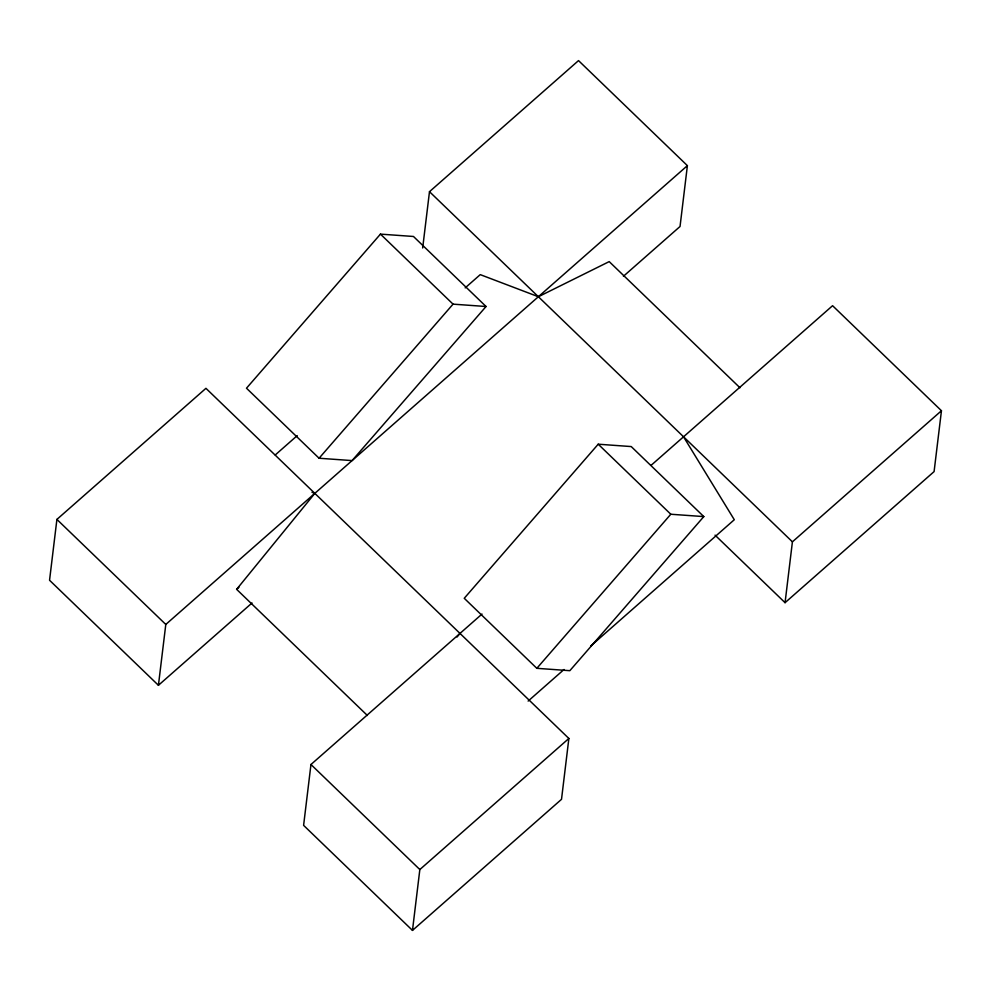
<?xml version="1.0" encoding="UTF-8"?>
<svg xmlns="http://www.w3.org/2000/svg" width="991" height="991" viewBox="0 0 991 991"><rect width="100%" height="100%" fill="white"/><g stroke="black" fill="none" stroke-linecap="round" stroke-linejoin="round"><path stroke-width="1.49" d="M481.998 614.061L310.963 764.507L303.605 825.354L412.479 930.4L561.513 799.316L568.871 738.468L205.942 388.323L56.908 519.408L49.55 580.255L158.424 685.301L252.011 602.986M158.424 685.301L165.794 624.454L687.395 165.646L578.521 60.6L429.487 191.684L422.674 247.973M412.479 930.4L419.837 869.553L568.871 738.468M687.395 165.646L680.037 226.493L623.426 276.278M715.068 535.152L785.058 602.677L792.416 541.829L941.45 410.745L832.576 305.699L651.112 465.324M941.45 410.745L934.092 471.592L785.058 602.677M367.388 715.49L236.626 589.335L314.828 493.369L311.992 492.292M457.062 637.027L459.997 633.422M380.457 234.124L246.486 388.212L319.077 458.238L352.078 460.592L486.048 306.504L413.47 236.477L380.457 234.124L453.048 304.15L486.048 306.504M319.077 458.238L453.048 304.15M598.217 444.203L464.246 598.291L536.837 668.318L569.837 670.684L703.808 516.596L631.23 446.569L598.217 444.203L670.808 514.242L703.808 516.596M536.837 668.318L670.808 514.242M275.238 454.968L297.238 435.606M465.188 287.873L480.251 274.631L538.373 296.73L609.205 261.612L739.967 387.766M236.626 589.335L238.918 587.316M528.129 701.083L564.028 669.495M590.673 646.07L734.294 519.73L683.542 436.796M429.487 191.684L792.416 541.829M56.908 519.408L165.794 624.454M310.963 764.507L419.837 869.553"/></g></svg>
